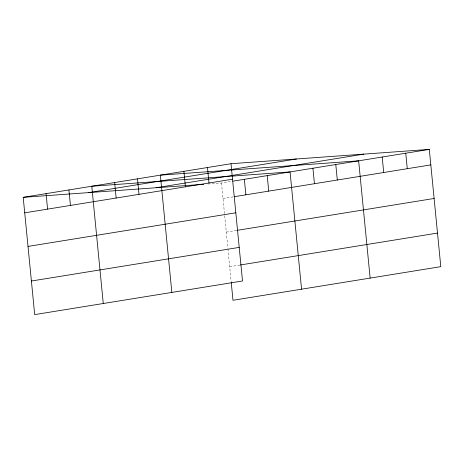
<?xml version="1.0" encoding="UTF-8"?>
<svg xmlns="http://www.w3.org/2000/svg" width="464" height="464" viewBox="0 0 464 464"><rect width="100%" height="100%" fill="white"/><g stroke="black" fill="none" stroke-linecap="round" stroke-linejoin="round"><path stroke-width="0.35" stroke-dasharray="2.32 1.74" d="M207.976 183.999L221.49 183.019L232.209 181.285M223.01 198.511L233.009 196.893M226.304 232.093L236.304 230.475M229.697 266.701L240.41 264.967M221.49 183.019L224.622 214.948M224.692 215.661L227.859 247.956M227.928 248.675L231.171 281.706"/><path stroke-width="0.7" d="M231.008 163.717L242.51 280.981L34.696 314.604L23.2 197.339L231.008 163.717L429.304 149.396L440.8 266.661L232.992 300.283L231.24 282.419M88.636 192.612L296.444 158.99M156.055 187.746L363.863 154.123M24.72 212.825L232.528 179.203M232.922 181.169L429.304 149.396M234.442 196.661L430.818 164.888M28.014 246.413L235.822 212.79M237.017 230.364L434.113 198.47M31.407 281.016L239.215 247.393M240.41 264.967L437.506 233.073M23.2 197.339L200.152 184.562M201.579 184.457L203.708 184.307M405.751 153.207L407.27 168.699M382.197 157.018L383.716 172.509M370.144 278.093L358.649 160.828L160.353 175.148L171.854 292.413M335.785 164.529L337.305 180.015M312.927 168.229L314.447 183.715M301.565 289.188L290.07 171.924L91.779 186.244L103.275 303.508M267.212 175.624L268.731 191.11M244.348 179.324L245.868 194.81M207.46 167.527L208.98 183.013M183.906 171.338L185.426 186.824M137.495 178.843L139.014 194.335M114.637 182.543L116.157 198.035M68.916 189.938L70.435 205.43M46.058 193.639L47.577 209.131"/></g></svg>
